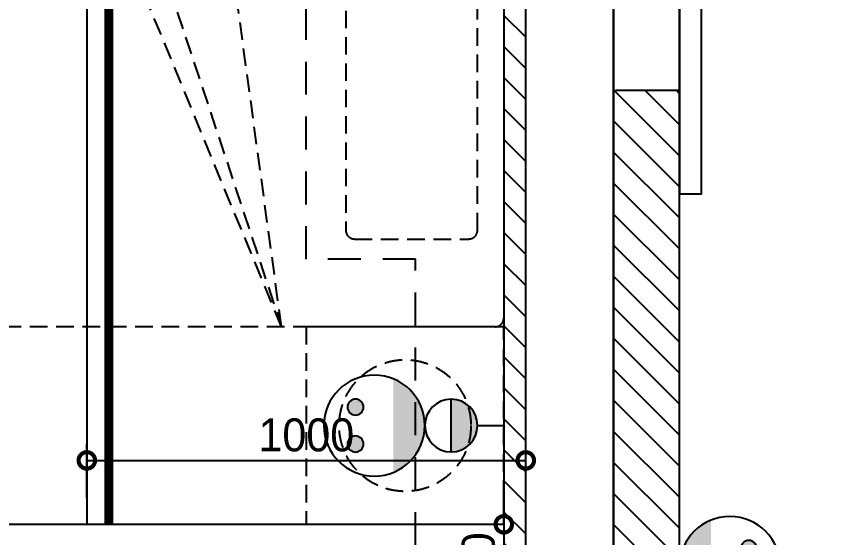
# Model space of a CAD drawing. Header units: inches. Extents: x -53835 to 52744, y -79586 to -50910.
# Drawn here: x 15149 to 17029, y -63275 to -62088 of the extents above; entities that cross this region are included whole.
import ezdxf

# ---------------------------------------------------------------- set-up
doc = ezdxf.new("R2010")
doc.units = ezdxf.units.IN
doc.header["$LTSCALE"] = 50
doc.header["$MEASUREMENT"] = 0
doc.linetypes.add('DH-HID2', pattern=[1.2, 0.8, -0.4])
doc.linetypes.add('HID', pattern=[2.5, 1.5, -1])
for name, color, linetype in [('03-WAL NEW', 3, 'Continuous'), ('06-FUR', 6, 'Continuous'), ('06-LIGHT', 4, 'Continuous'), ('07-DIM WAL', 5, 'Continuous'), ('3.기호.계단선', 30, 'Continuous'), ('CEIL-DOOR', 6, 'Continuous'), ('CEIL-LIGHT', 7, 'Continuous'), ('FU-FURM', 251, 'DH-HID2'), ('도면층2', 2, 'Continuous'), ('설비', 140, 'Continuous')]:
    doc.layers.add(name, color=color, linetype=linetype)
doc.styles.add('스타일1', font='HY울릉도M.TTF')
doc.dimstyles.new('30', dxfattribs={"dimscale": 30, "dimtxt": 2.5, "dimasz": 2.5, "dimexe": 1.25, "dimexo": 2, "dimtad": 1, "dimdec": 0, "dimtxsty": '스타일1', "dimblk": 'DOTSMALL', "dimcen": 2.5, "dimclrd": 1, "dimclre": 1, "dimclrt": 2, "dimadec": 0, "dimazin": 0, "dimtfac": 1, "dimtix": 1, "dimtmove": 0, "dimatfit": 3, "dimldrblk": 'DOTSMALL', "dimfxl": 1.25, "dimarcsym": 0})

# ---------------------------------------------------------------- blocks, each defined once
blk = doc.blocks.new('vudauseh')
at = {"layer": '도면층2'}
for p, q in [((-49254, -65165.2), (-49254, -60605.2)), ((-49454, -64673.2), (-49454, -60760.2))]:
    blk.add_line(p, q, dxfattribs=at)
blk = doc.blocks.new('cjswjdehds')
at = {"layer": '03-WAL NEW'}
h = blk.add_hatch(dxfattribs=at)
h.set_pattern_fill('_USER', color=256, scale=50, angle=315, pattern_type=0)
h.set_pattern_definition([(315, (16938.26, -131353.64), (35.35534, 35.35534), [])])
h.paths.add_polyline_path([(16259.6, -63445), (16309.6, -63445), (16309.6, -59532), (16259.6, -59532)])
h = blk.add_hatch(dxfattribs=at)
h.set_pattern_fill('_USER', color=256, scale=50, angle=315, pattern_type=0)
h.set_pattern_definition([(315, (21500, -7e-12), (35.35534, 35.35534), [])])
h.paths.add_polyline_path([(16659.6, -62257), (16509.6, -62257), (16509.6, -63937), (16659.6, -63937)])
blk.add_line((16659.6, -62257), (16514.3, -62257), dxfattribs=at)
for points in [[(16509.6, -63937), (16659.6, -63937), (16659.6, -59377), (16509.6, -59377)], [(16259.6, -63445), (16309.6, -63445), (16309.6, -59532), (16259.6, -59532)]]:
    blk.add_lwpolyline(points, close=True, dxfattribs=at)
at = {"layer": '06-FUR'}
blk.add_lwpolyline([(16659.6, -62492), (16709.6, -62492), (16709.6, -60822), (16659.6, -60822)], close=True, dxfattribs=at)
at = {"layer": 'FU-FURM', "color": 8}
for p, q in [((15753.1, -62795), (15521.6, -61095)), ((15251.6, -61281), (15753.1, -62795)), ((15753.1, -62795), (15185.6, -61419))]:
    blk.add_line(p, q, dxfattribs=at)
for points in [[(13959.6, -62775), (13959.6, -61115, -0.414214), (13979.6, -61095), (16239.6, -61095, -0.414214), (16259.6, -61115), (16259.6, -62775, -0.414214), (16239.6, -62795), (13979.6, -62795, -0.414214)], [(15899.6, -62015), (15899.6, -62575, 0.414214), (15919.6, -62595), (16179.6, -62595, 0.414214), (16199.6, -62575), (16199.6, -62015, 0.414214), (16179.6, -61995), (15919.6, -61995, 0.414214)]]:
    blk.add_lwpolyline(points, format="xyb", close=True, dxfattribs=at)
blk.add_lwpolyline([(16259.6, -63245), (16259.6, -62795), (15809.6, -62795), (15809.6, -63245)], close=True, dxfattribs=at)
blk.add_circle((16034.6, -63020), 150, dxfattribs=at)
blk.add_blockref('vudauseh', (65763.6, 1228.2))
blk = doc.blocks.new('_DOTSMALL')
at = {"color": 0, "linetype": 'ByBlock', "const_width": 0.5}
blk.add_lwpolyline([(-0.0625, 0, 1), (0.0625, 0, 1)], format="xyb", close=True, dxfattribs=at)
blk = doc.blocks.new('*D378')
at = {"layer": '07-DIM WAL', "color": 1, "lineweight": -2, "transparency": 16777216}
for p, q in [((16259.6, -63245), (16259.6, -63170)), ((16199.6, -63245), (16222.1, -63245)), ((16259.6, -63245), (16259.6, -63445)), ((15929.6, -63445), (16297.1, -63445)), ((16259.6, -63445), (16259.6, -63520))]:
    blk.add_line(p, q, dxfattribs=at)
at = {"layer": 'Defpoints', "color": 0, "transparency": 16777216}
for p in [(16259.6, -63245), (15869.6, -63445), (16259.6, -63445)]:
    blk.add_point(p, dxfattribs=at)
at = {"layer": '07-DIM WAL', "color": 1, "lineweight": -2, "transparency": 16777216, "xscale": 75, "yscale": 75, "zscale": 75}
for p, rotation in [((16259.6, -63245), 270), ((16259.6, -63445), 90)]:
    blk.add_blockref('_DOTSMALL', p, dxfattribs=dict(at, rotation=rotation))
at = {"layer": '07-DIM WAL', "color": 2, "transparency": 16777216, "insert": (16201.9, -63345), "char_height": 75, "attachment_point": 5, "rotation": 90, "style": '스타일1'}
blk.add_mtext('200', dxfattribs=at)
blk = doc.blocks.new('*D379')
at = {"layer": '07-DIM WAL', "color": 1, "lineweight": -2, "transparency": 16777216}
for p, q in [((15309.6, -63185), (15309.6, -63061.9)), ((16309.6, -63185), (16309.6, -63061.9)), ((15309.6, -63099.4), (16309.6, -63099.4))]:
    blk.add_line(p, q, dxfattribs=at)
at = {"layer": 'Defpoints', "color": 0, "transparency": 16777216}
for p in [(16309.6, -63099.4), (15309.6, -63245), (16309.6, -63245)]:
    blk.add_point(p, dxfattribs=at)
at = {"layer": '07-DIM WAL', "color": 1, "lineweight": -2, "transparency": 16777216, "xscale": 75, "yscale": 75, "zscale": 75, "rotation": 180}
blk.add_blockref('_DOTSMALL', (15309.6, -63099.4), dxfattribs=at)
at = {"layer": '07-DIM WAL', "color": 1, "lineweight": -2, "transparency": 16777216, "xscale": 75, "yscale": 75, "zscale": 75}
blk.add_blockref('_DOTSMALL', (16309.6, -63099.4), dxfattribs=at)
at = {"layer": '07-DIM WAL', "color": 2, "transparency": 16777216, "insert": (15809.6, -63041.7), "char_height": 75, "attachment_point": 5, "style": '스타일1'}
blk.add_mtext('1000', dxfattribs=at)
blk = doc.blocks.new('ZHSTP')
at = {"layer": '설비'}
h = blk.add_hatch(color=10, dxfattribs=at)
edge = h.paths.add_edge_path()
edge.add_arc((19460.2, -67971.4), 18.3, 0, 360)
h = blk.add_hatch(color=10, dxfattribs=at)
edge = h.paths.add_edge_path()
edge.add_arc((19544.2, -67971.4), 18.3, 0, 360)
h = blk.add_hatch(color=10, dxfattribs=at)
edge = h.paths.add_edge_path()
edge.add_line((19608.9, -68057.4), (19395.5, -68057.4))
edge.add_ellipse((19502.2, -68014.4), major_axis=(81.3, 81.3), ratio=1, start_angle=156.9578, end_angle=293.0422)
at = {"layer": '설비', "color": 10}
for centre, radius in [((19502.2, -68014.4), 115), ((19460.2, -67971.4), 18.3), ((19544.2, -67971.4), 18.3)]:
    blk.add_circle(centre, radius, dxfattribs=at)
blk = doc.blocks.new('BRACKET')
at = {"layer": 'CEIL-LIGHT'}
blk.add_hatch(color=256, dxfattribs=at).paths.add_polyline_path([(-200, -100, 0.414214), (-100, 0, 0.414214), (-200, 100)])
for p, q in [((-200, 100), (-200, -100)), ((0, -100), (0, 100)), ((-100, 0), (0, 0))]:
    blk.add_line(p, q, dxfattribs=at)
blk.add_circle((-200, 0), 100, dxfattribs=at)
blk = doc.blocks.new('A$C0A436DC7')
at = {"layer": 'CEIL-DOOR', "xscale": -1, "rotation": 180}
blk.add_blockref('BRACKET', (300, 100), dxfattribs=at)

msp = doc.modelspace()

# ---------------------------------------------------------------- linework, layer by layer
at = {"layer": '06-LIGHT'}
for p in [(15309.631, -59532.002), (12092.631, -63245.002)]:
    msp.add_line(p, (15309.631, -63245.002), dxfattribs=at)
at = {"layer": '06-LIGHT', "color": 10, "linetype": 'HID', "const_width": 20}
msp.add_lwpolyline([(15359.631, -59532.002), (15359.631, -63245.002)], dxfattribs=at)
at = {"layer": '06-LIGHT'}
msp.add_lwpolyline([(15309.631, -63245.002), (16259.631, -63245.002), (16259.631, -63445.002)], dxfattribs=at)
at = {"layer": '3.기호.계단선', "linetype": 'HID'}
msp.add_lwpolyline([(18383.597, -64417.002), (16058.655, -64417.002), (16058.655, -62641.086), (15809.631, -62641.086), (15809.631, -62060.39)], dxfattribs=at)

# ---------------------------------------------------------------- block references
msp.add_blockref('cjswjdehds', (0, 0))
at = {"xscale": 0.6, "yscale": 0.6, "zscale": 0.6}
msp.add_blockref('A$C0A436DC7', (16079.631, -63080.002), dxfattribs=at)
at = {"layer": '07-DIM WAL', "xscale": -1}
for p, rotation in [((-52049.756, -43517.796), 89.99999999999993), ((84789.018, -82844.209), 270)]:
    msp.add_blockref('ZHSTP', p, dxfattribs=dict(at, rotation=rotation))

# ---------------------------------------------------------------- dimensions: what is measured, and where the dimension line sits
at = {"layer": '07-DIM WAL'}
dim = msp.add_linear_dim(base=(16309.631, -63099.426), p1=(15309.631, -63245.002), p2=(16309.631, -63245.002), dimstyle='30', dxfattribs=at)
dim.commit()
dim.dimension.update_dxf_attribs({"geometry": '*D379', "text_midpoint": (15809.631, -63041.678)})
dim = msp.add_linear_dim(base=(16259.631, -63445.002), p1=(16259.631, -63245.002), p2=(15869.631, -63445.002), angle=90, dimstyle='30', dxfattribs=at)
dim.commit()
dim.dimension.update_dxf_attribs({"geometry": '*D378', "text_midpoint": (16201.883, -63345.002)})

doc.saveas('drawing.dxf')
